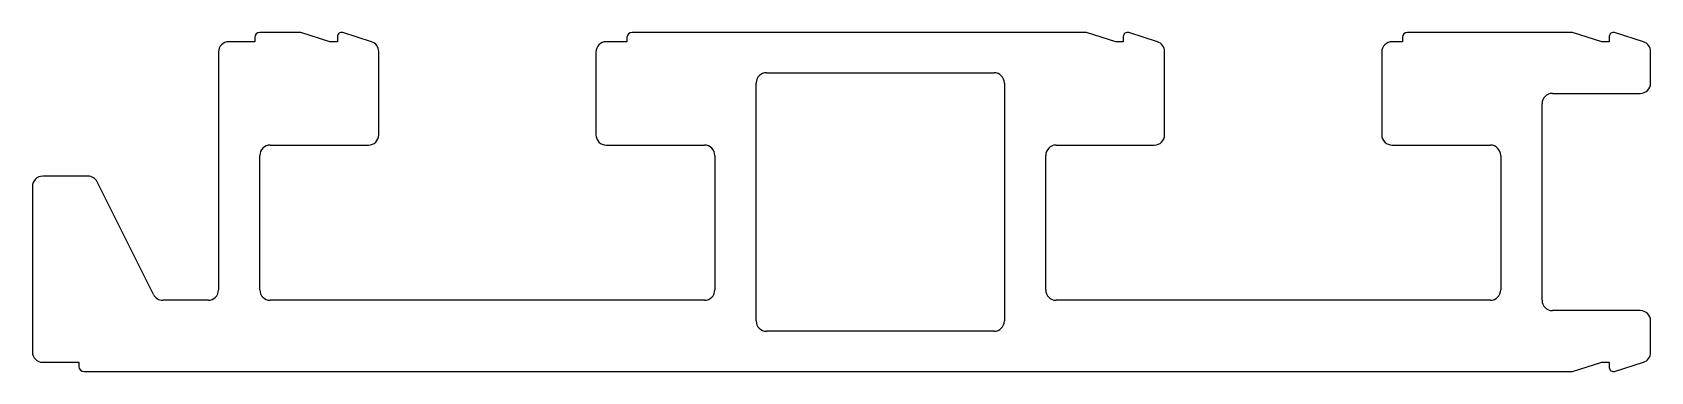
# Model space of a CAD drawing. Extents: x 1230.2 to 1308.4, y 2046.4 to 2062.8.
import ezdxf

# ---------------------------------------------------------------- set-up
doc = ezdxf.new("R2010")
doc.units = 0
doc.layers.get('0').update_dxf_attribs({"linetype": 'CONTINUOUS'})

msp = doc.modelspace()

# ---------------------------------------------------------------- linework, layer by layer
for p, q in [((1243.149, 2062.79), (1241.175, 2062.79)), ((1244.561, 2062.34), (1243.149, 2062.79)), ((1246.577, 2062.335), (1245.186, 2062.779)), ((1281.149, 2062.79), (1259.175, 2062.79)), ((1282.561, 2062.34), (1281.149, 2062.79)), ((1284.577, 2062.335), (1283.186, 2062.779)), ((1304.649, 2062.79), (1296.675, 2062.79)), ((1306.061, 2062.34), (1304.649, 2062.79)), ((1308.077, 2062.335), (1306.686, 2062.779)), ((1240.925, 2062.34), (1239.675, 2062.34)), ((1240.925, 2062.54), (1240.925, 2062.34)), ((1244.925, 2062.34), (1244.561, 2062.34)), ((1244.925, 2062.588), (1244.925, 2062.34)), ((1258.925, 2062.34), (1257.925, 2062.34)), ((1258.925, 2062.54), (1258.925, 2062.34)), ((1282.925, 2062.34), (1282.561, 2062.34)), ((1282.925, 2062.588), (1282.925, 2062.34)), ((1296.425, 2062.34), (1295.925, 2062.34)), ((1296.425, 2062.54), (1296.425, 2062.34)), ((1306.425, 2062.34), (1306.061, 2062.34)), ((1306.425, 2062.588), (1306.425, 2062.34)), ((1239.175, 2061.84), (1239.175, 2050.34)), ((1246.925, 2057.84), (1246.925, 2061.859)), ((1257.425, 2061.84), (1257.425, 2057.84)), ((1284.925, 2057.84), (1284.925, 2061.859)), ((1295.425, 2061.84), (1295.425, 2057.84)), ((1308.425, 2060.34), (1308.425, 2061.859)), ((1265.175, 2048.84), (1265.175, 2060.34)), ((1265.675, 2060.84), (1276.675, 2060.84)), ((1277.175, 2060.34), (1277.175, 2048.84)), ((1303.675, 2059.84), (1307.925, 2059.84)), ((1303.175, 2049.84), (1303.175, 2059.34)), ((1241.675, 2057.34), (1246.425, 2057.34)), ((1257.925, 2057.34), (1262.675, 2057.34)), ((1279.675, 2057.34), (1284.425, 2057.34)), ((1295.925, 2057.34), (1300.675, 2057.34)), ((1241.175, 2050.34), (1241.175, 2056.84)), ((1263.175, 2056.84), (1263.175, 2050.34)), ((1279.175, 2050.34), (1279.175, 2056.84)), ((1301.175, 2056.84), (1301.175, 2050.34)), ((1232.866, 2055.84), (1230.675, 2055.84)), ((1230.175, 2055.34), (1230.175, 2047.34)), ((1236.037, 2050.117), (1233.313, 2055.564)), ((1238.675, 2049.84), (1236.484, 2049.84)), ((1262.675, 2049.84), (1241.675, 2049.84)), ((1300.675, 2049.84), (1279.675, 2049.84)), ((1307.925, 2049.34), (1303.675, 2049.34)), ((1308.425, 2047.322), (1308.425, 2048.84)), ((1276.675, 2048.34), (1265.675, 2048.34)), ((1230.675, 2046.84), (1232.425, 2046.84)), ((1232.425, 2046.84), (1232.425, 2046.64)), ((1232.675, 2046.39), (1304.649, 2046.39)), ((1304.649, 2046.39), (1306.061, 2046.84)), ((1306.061, 2046.84), (1306.425, 2046.84)), ((1306.425, 2046.84), (1306.425, 2046.593)), ((1306.686, 2046.402), (1308.077, 2046.846))]:
    msp.add_line(p, q)
for centre, radius, start, end in [((1241.175, 2062.54), 0.25, 90, 180), ((1245.125, 2062.588), 0.2, 72.32333, 180), ((1259.175, 2062.54), 0.25, 90, 180), ((1283.125, 2062.588), 0.2, 72.32333, 180), ((1296.675, 2062.54), 0.25, 90, 180), ((1306.625, 2062.588), 0.2, 72.32333, 180), ((1239.675, 2061.84), 0.5, 90.02372, 179.97628), ((1246.425, 2061.859), 0.5, 0, 72.32321), ((1257.925, 2061.84), 0.5, 90.02372, 179.97628), ((1284.425, 2061.859), 0.5, 0, 72.32321), ((1295.925, 2061.84), 0.5, 90.02372, 179.97628), ((1307.925, 2061.859), 0.5, 0, 72.32321), ((1265.675, 2060.34), 0.5, 90.02372, 179.97628), ((1276.675, 2060.34), 0.5, 0.02372, 89.97628), ((1307.925, 2060.341), 0.5, 270.02372, 359.97628), ((1303.675, 2059.34), 0.5, 90.02372, 179.97628), ((1241.675, 2056.84), 0.5, 90.02372, 179.97628), ((1246.425, 2057.841), 0.5, 270.02372, 359.97628), ((1257.925, 2057.841), 0.5, 180.02372, 269.97627), ((1262.675, 2056.84), 0.5, 0.02372, 89.97628), ((1279.675, 2056.84), 0.5, 90.02372, 179.97628), ((1284.425, 2057.841), 0.5, 270.02372, 359.97628), ((1295.925, 2057.841), 0.5, 180.02372, 269.97627), ((1300.675, 2056.84), 0.5, 0.02372, 89.97628), ((1230.675, 2055.34), 0.5, 90.02372, 179.97628), ((1232.866, 2055.34), 0.5, 26.56946, 89.99564), ((1238.675, 2050.341), 0.5, 270.02372, 359.97628), ((1241.675, 2050.341), 0.5, 180.02372, 269.97627), ((1262.675, 2050.341), 0.5, 270.02372, 359.97628), ((1279.675, 2050.341), 0.5, 180.02372, 269.97627), ((1300.675, 2050.341), 0.5, 270.02372, 359.97628), ((1236.484, 2050.34), 0.5, 206.56941, 269.99564), ((1303.675, 2049.841), 0.5, 180.02373, 269.97627), ((1265.675, 2048.841), 0.5, 180.02372, 269.97627), ((1276.675, 2048.841), 0.5, 270.02373, 359.97628), ((1307.925, 2048.84), 0.5, 0.02372, 89.97627), ((1230.675, 2047.341), 0.5, 180.02372, 269.97627), ((1307.925, 2047.322), 0.5, 287.67679, 0), ((1232.675, 2046.64), 0.25, 180, 270), ((1306.625, 2046.593), 0.2, 180, 287.67679)]:
    msp.add_arc(centre, radius, start, end)

doc.saveas('drawing.dxf')
